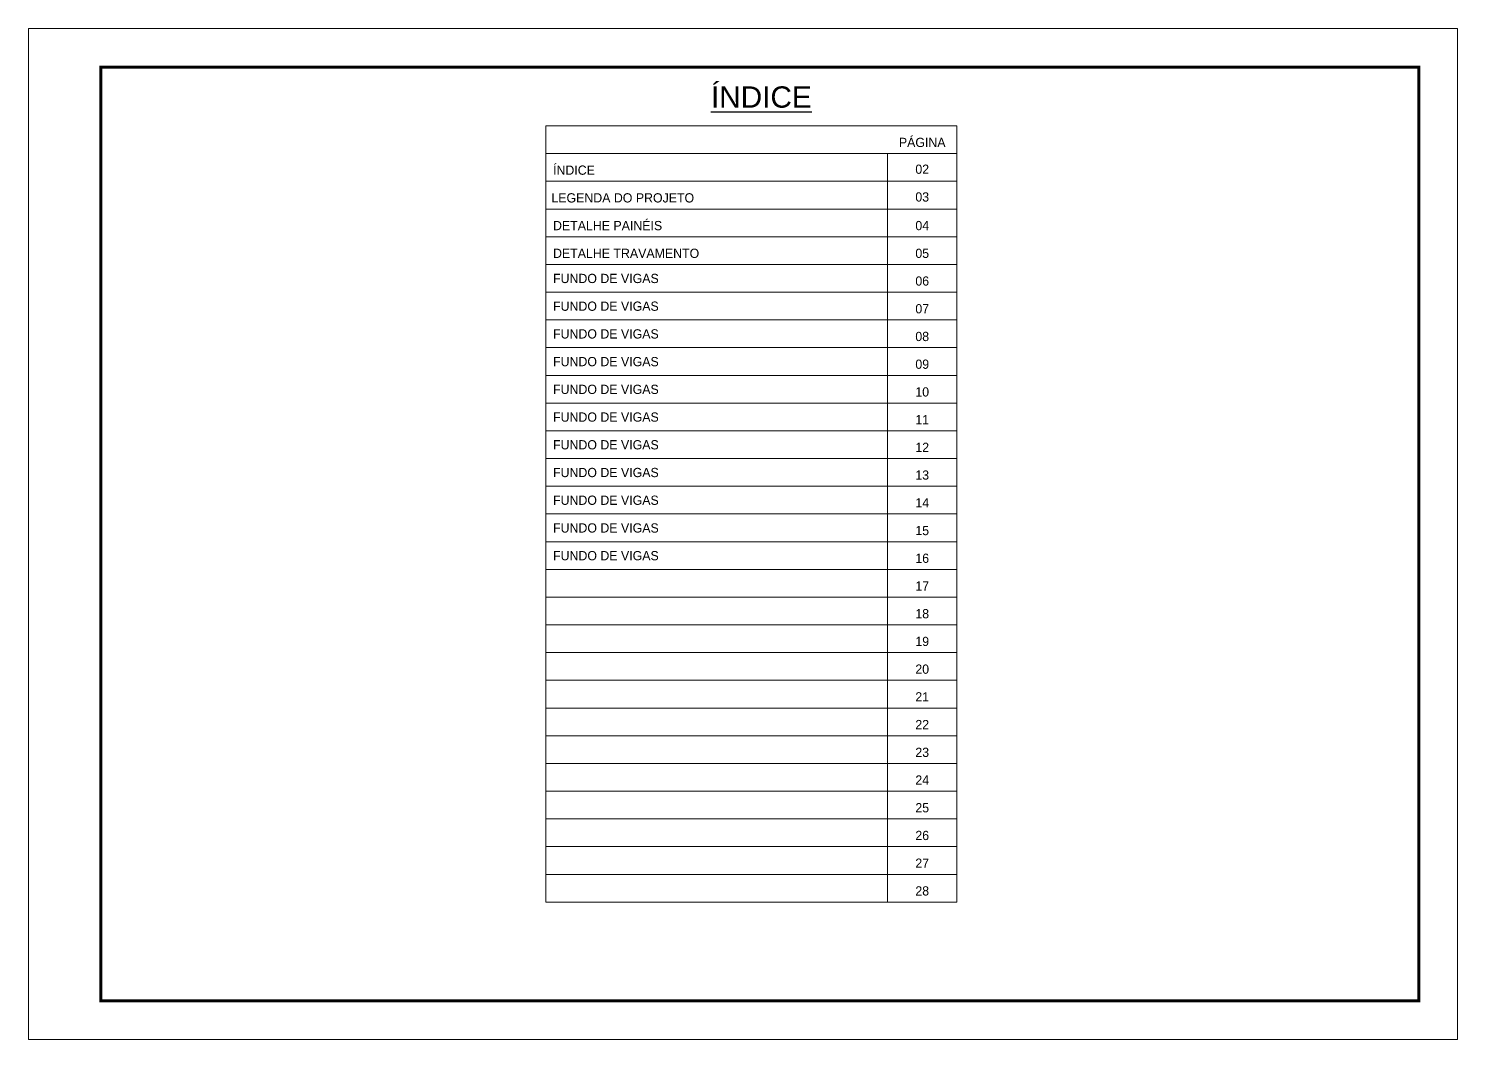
# Model space of a CAD drawing. Extents: x 567194 to 573448, y 6745 to 10093.
# Drawn here: x 568779 to 570264, y 9043 to 10093 of the extents above; entities that cross this region are included whole.
import ezdxf
from ezdxf.enums import TextEntityAlignment as Align

# ---------------------------------------------------------------- set-up
doc = ezdxf.new("R2010")
doc.units = 0
doc.layers.get('0').update_dxf_attribs({"linetype": 'CONTINUOUS'})
doc.layers.add('CARIMBO', color=255, linetype='CONTINUOUS', lineweight=9)
doc.layers.add('Folhas', color=255, linetype='CONTINUOUS', lineweight=9)
doc.styles.add('ARIAL', font='arial.ttf')
doc.styles.add('Tecnologia', font='')
doc.styles.get('Tecnologia').set_extended_font_data('Forgotten Futurist')

msp = doc.modelspace()

# ---------------------------------------------------------------- linework, layer by layer
at = {"layer": 'CARIMBO'}
for p, q in [((569316.8, 9991.55), (569743.88, 9991.55)), ((569316.8, 9991.55), (569743.88, 9991.55)), ((569316.8, 9991.55), (569316.8, 9185.25)), ((569743.88, 9991.55), (569743.88, 9185.25)), ((569316.8, 9962.75), (569743.88, 9962.75)), ((569316.8, 9962.75), (569743.88, 9962.75)), ((569316.8, 9962.75), (569743.88, 9962.75)), ((569672.06, 9962.75), (569672.06, 9185.25)), ((569316.8, 9933.96), (569743.88, 9933.96)), ((569316.8, 9905.16), (569743.88, 9905.16)), ((569316.8, 9876.36), (569743.88, 9876.36)), ((569316.8, 9847.57), (569743.88, 9847.57)), ((569316.8, 9818.77), (569743.88, 9818.77)), ((569316.8, 9789.98), (569743.88, 9789.98)), ((569316.8, 9761.18), (569743.88, 9761.18)), ((569316.8, 9732.38), (569743.88, 9732.38)), ((569316.8, 9703.59), (569743.88, 9703.59)), ((569316.8, 9674.79), (569743.88, 9674.79)), ((569316.8, 9645.99), (569743.88, 9645.99)), ((569316.8, 9617.2), (569743.88, 9617.2)), ((569316.8, 9588.4), (569743.88, 9588.4)), ((569316.8, 9559.61), (569743.88, 9559.61)), ((569316.8, 9530.81), (569743.88, 9530.81)), ((569316.8, 9502.01), (569743.88, 9502.01)), ((569316.8, 9473.22), (569743.88, 9473.22)), ((569316.8, 9444.42), (569743.88, 9444.42)), ((569316.8, 9415.62), (569743.88, 9415.62)), ((569316.8, 9386.83), (569743.88, 9386.83)), ((569316.8, 9358.03), (569743.88, 9358.03)), ((569316.8, 9329.24), (569743.88, 9329.24)), ((569316.8, 9300.44), (569743.88, 9300.44)), ((569316.8, 9271.64), (569743.88, 9271.64)), ((569316.8, 9242.85), (569743.88, 9242.85)), ((569316.8, 9214.05), (569743.88, 9214.05)), ((569316.8, 9185.25), (569743.88, 9185.25))]:
    msp.add_line(p, q, dxfattribs=at)
at = {"layer": 'Folhas'}
msp.add_lwpolyline([(568779.21, 9042.6), (570264.21, 9042.6), (570264.21, 10092.6), (568779.21, 10092.6)], close=True, dxfattribs=at)
at = {"layer": 'Folhas', "color": 30, "const_width": 3}
msp.add_lwpolyline([(568854.21, 9082.6), (570224.21, 9082.6), (570224.21, 10052.6), (568854.21, 10052.6)], close=True, dxfattribs=at)

# ---------------------------------------------------------------- texts
at = {"color": 0, "linetype": 'Continuous', "ltscale": 5, "style": 'ARIAL'}
msp.add_text('%%UÍNDICE', height=22.118, dxfattribs=at).set_placement((569540.79, 10010.45), align=Align.CENTER)
at = {"layer": 'CARIMBO', "style": 'Tecnologia'}
for s, p in [('PÁGINA', (569707.97, 9969.56)), ('02', (569707.97, 9941.73)), ('03', (569707.97, 9912.93)), ('04', (569707.97, 9883.17)), ('05', (569707.97, 9854.37)), ('06', (569707.97, 9825.58)), ('07', (569707.97, 9796.78)), ('08', (569707.97, 9767.99)), ('09', (569707.97, 9739.19)), ('10', (569707.97, 9710.39)), ('11', (569707.97, 9681.6)), ('12', (569707.97, 9652.8)), ('13', (569707.97, 9624.01)), ('14', (569707.97, 9595.21)), ('15', (569707.97, 9566.41)), ('16', (569707.97, 9537.62)), ('17', (569707.97, 9508.82)), ('18', (569707.97, 9480.02)), ('19', (569707.97, 9451.23)), ('20', (569707.97, 9422.43)), ('21', (569707.97, 9393.64)), ('22', (569707.97, 9364.84)), ('23', (569707.97, 9336.04)), ('24', (569707.97, 9307.25)), ('25', (569707.97, 9278.45)), ('26', (569707.97, 9249.65)), ('27', (569707.97, 9220.86)), ('28', (569707.97, 9192.06))]:
    msp.add_text(s, height=9.599, dxfattribs=at).set_placement(p, align=Align.CENTER)
for s, height, p in [('ÍNDICE', 9.599, (569324.3, 9940.76)), ('LEGENDA DO PROJETO', 9.5987, (569322.59, 9911.97)), ('DETALHE PAINÉIS', 9.5987, (569324.3, 9883.17)), ('DETALHE TRAVAMENTO', 9.5987, (569324.3, 9854.37)), ('FUNDO DE VIGAS', 9.5987, (569324.3, 9828.26)), ('FUNDO DE VIGAS', 9.5987, (569324.3, 9799.46)), ('FUNDO DE VIGAS', 9.5987, (569324.3, 9770.66)), ('FUNDO DE VIGAS', 9.5987, (569324.3, 9741.87)), ('FUNDO DE VIGAS', 9.5987, (569324.3, 9713.07)), ('FUNDO DE VIGAS', 9.5987, (569324.3, 9684.27)), ('FUNDO DE VIGAS', 9.5987, (569324.3, 9655.48)), ('FUNDO DE VIGAS', 9.5987, (569324.3, 9626.68)), ('FUNDO DE VIGAS', 9.5987, (569324.3, 9597.89)), ('FUNDO DE VIGAS', 9.5987, (569324.3, 9569.09)), ('FUNDO DE VIGAS', 9.5987, (569324.3, 9540.29))]:
    msp.add_text(s, height=height, dxfattribs=at).set_placement(p)

doc.saveas('drawing.dxf')
